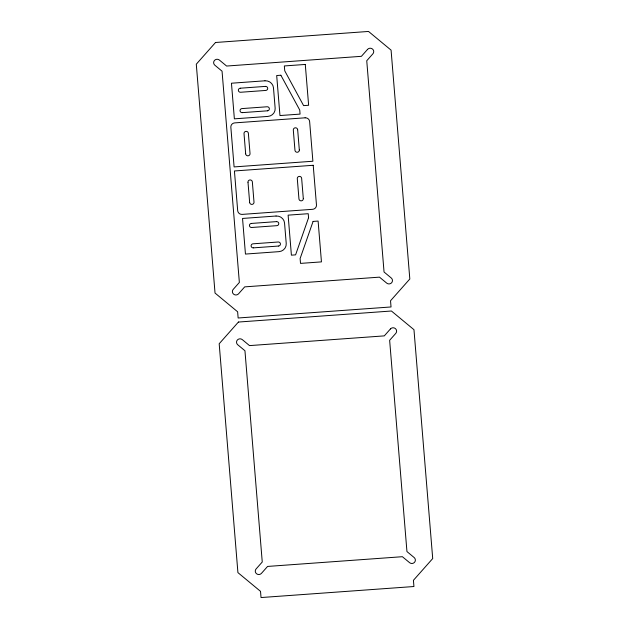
<?xml version="1.0" encoding="UTF-8"?>
<svg xmlns="http://www.w3.org/2000/svg" width="629" height="629" viewBox="0 0 629 629"><rect width="100%" height="100%" fill="white"/><g stroke="black" fill="none" stroke-linecap="round" stroke-linejoin="round"><path stroke-width="0.94" d="M240.388 88.202L265.336 86.401M242.393 112.63L267.341 110.83M251.466 223.429L276.414 221.628M253.463 247.857L278.411 246.057M297.674 129.841L299.318 149.906M303.296 198.489L301.653 178.424A2.186 2.115 3.7 0 0 299.247 176.395A2.186 2.115 3.7 0 0 297.297 178.738L298.94 198.803A2.186 2.115 3.7 0 0 301.244 200.848A2.186 2.115 3.7 0 0 303.304 198.583M245.664 153.775L244.021 133.71A2.186 2.115 3.7 0 1 246.073 131.359A2.186 2.115 3.7 0 1 248.376 133.395L250.02 153.46A2.186 2.115 3.7 0 1 248.07 155.811A2.186 2.115 3.7 0 1 245.672 153.861M247.999 182.3L249.642 202.357M278.505 246.049A2.099 2.029 3.7 0 0 280.432 243.832A2.099 2.029 3.7 0 0 278.081 242.008L253.133 243.808A2.099 2.029 3.7 0 0 251.105 245.947A2.099 2.029 3.7 0 0 253.369 247.865M251.372 223.437A2.099 2.029 3.7 0 0 249.446 225.654A2.099 2.029 3.7 0 0 251.797 227.478L276.744 225.677A2.099 2.029 3.7 0 0 278.765 223.539A2.099 2.029 3.7 0 0 276.501 221.62M249.65 202.452A2.186 2.115 3.7 0 0 252.048 204.394A2.186 2.115 3.7 0 0 253.998 202.043L252.355 181.985A2.186 2.115 3.7 0 0 250.051 179.941A2.186 2.115 3.7 0 0 247.991 182.206M265.43 86.393A2.099 2.029 3.7 0 1 267.695 88.312A2.099 2.029 3.7 0 1 265.666 90.45L240.718 92.251A2.099 2.029 3.7 0 1 238.367 90.427A2.099 2.029 3.7 0 1 240.294 88.209M242.299 112.638A2.099 2.029 3.7 0 1 240.034 110.72A2.099 2.029 3.7 0 1 242.055 108.581L267.003 106.781A2.099 2.029 3.7 0 1 269.354 108.605A2.099 2.029 3.7 0 1 267.427 110.822M297.666 129.747A2.186 2.115 3.7 0 0 295.268 127.805A2.186 2.115 3.7 0 0 293.318 130.156L294.962 150.213A2.186 2.115 3.7 0 0 297.265 152.257A2.186 2.115 3.7 0 0 299.325 149.993M308.556 217.752L295.583 254.863L291.4 255.162L288.121 215.149L308.226 213.703L308.556 217.752M313.085 221.424L300.112 258.535L300.513 263.394L321.45 261.884L318.109 221.062L313.085 221.424M215.527 42.489L196.287 64.197L215.032 293.051L237.628 311.787L238.139 317.991L391.041 306.96L390.53 300.756L409.817 279.001L391.081 50.139L368.531 31.45L215.527 42.489M367.548 49.4L361.408 56.319L226.613 66.045L219.419 60.085A3.507 3.389 3.7 0 0 214.473 60.447A3.507 3.389 3.7 0 0 214.866 65.227L222.053 71.187L239.358 282.452L233.225 289.371A3.507 3.389 3.7 0 0 233.611 294.152A3.507 3.389 3.7 0 0 238.564 293.798L244.697 286.871L379.491 277.145L386.686 283.105A3.507 3.389 3.7 0 0 391.631 282.751A3.507 3.389 3.7 0 0 391.238 277.971L384.052 272.011L366.746 60.746L372.887 53.827A3.507 3.389 3.7 0 0 372.494 49.038A3.507 3.389 3.7 0 0 367.548 49.4M238.422 322.048L219.183 343.748L237.919 572.61L260.524 591.346L261.035 597.55L413.937 586.519L413.426 580.308L432.713 558.552L413.968 329.698L391.419 311.009L238.422 322.048M390.436 328.951L384.303 335.878L249.509 345.604L242.314 339.644A3.507 3.389 3.7 0 0 237.369 339.998A3.507 3.389 3.7 0 0 237.762 344.778L244.948 350.738L262.254 562.004L256.113 568.923A3.507 3.389 3.7 0 0 256.506 573.711A3.507 3.389 3.7 0 0 261.452 573.349L267.592 566.43L402.387 556.704L409.581 562.664A3.507 3.389 3.7 0 0 414.527 562.302A3.507 3.389 3.7 0 0 414.134 557.522L406.947 551.562L389.642 340.297L395.775 333.378A3.507 3.389 3.7 0 0 395.389 328.597A3.507 3.389 3.7 0 0 390.436 328.951M305.285 64.441L284.339 65.951L284.74 70.81L303.603 105.625L308.627 105.263L305.285 64.441M280.872 75.236L276.689 75.535L279.96 115.547L300.072 114.101L299.742 110.051L280.872 75.236M264.974 80.795L231.456 83.217L234.373 118.842L267.891 116.42A7.91 7.642 3.7 0 0 275.148 108.235L273.481 87.848A7.91 7.642 3.7 0 0 264.974 80.795M305.112 117.812L234.711 122.891A4.206 4.057 3.7 0 0 230.851 127.239L234.098 166.921L312.888 161.236L309.633 121.554A4.206 4.057 3.7 0 0 305.112 117.812M313.218 165.285L234.428 170.97L237.683 210.644A4.206 4.057 3.7 0 0 242.204 214.395L312.605 209.315A4.206 4.057 3.7 0 0 316.466 204.96L313.218 165.285M276.045 216.022L242.535 218.444L245.452 254.069L278.962 251.647A7.91 7.642 3.7 0 0 286.226 243.462L284.552 223.075A7.91 7.642 3.7 0 0 276.045 216.022"/></g></svg>
